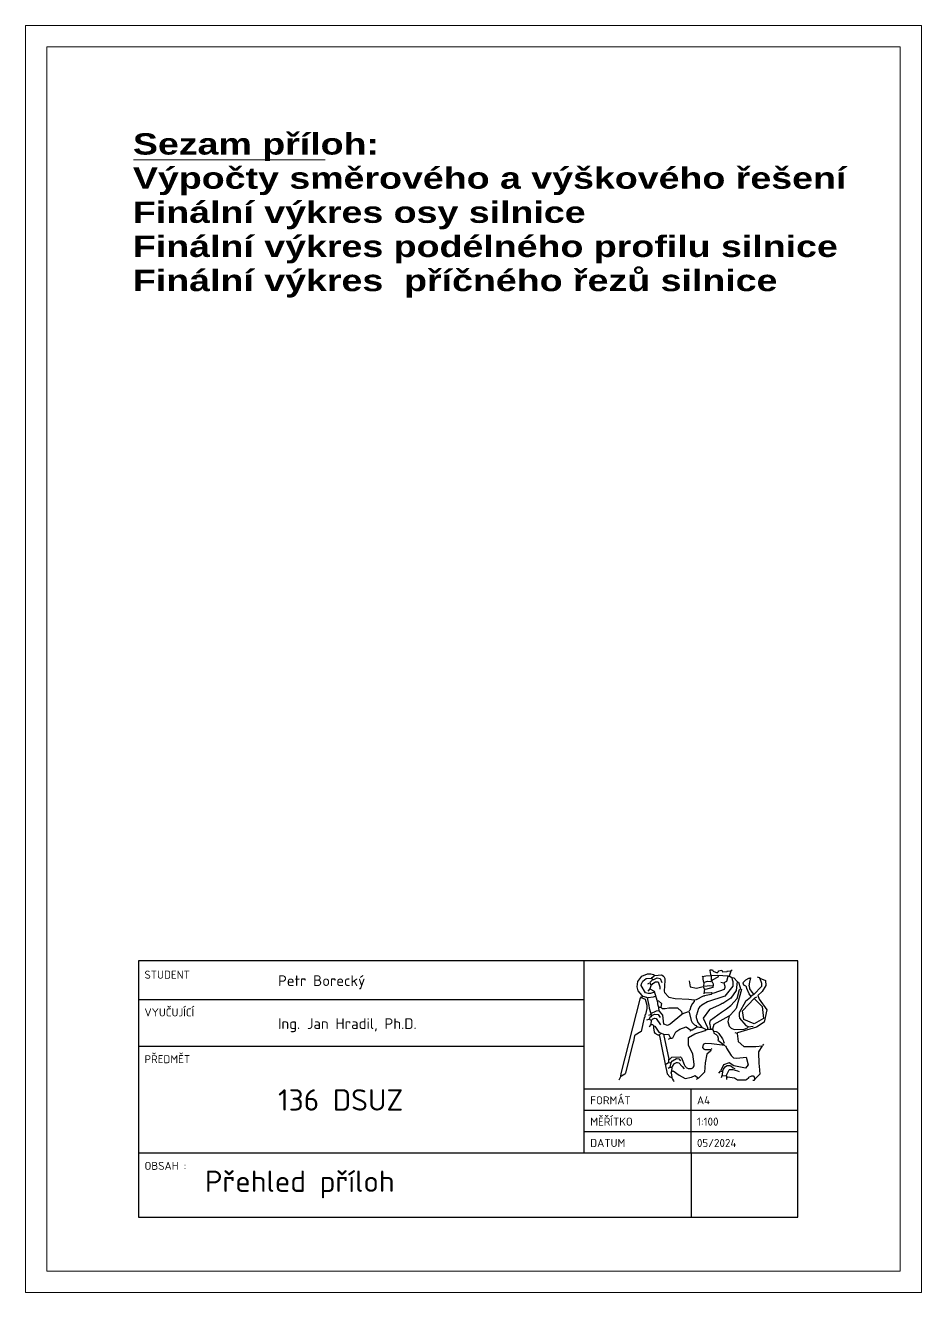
# Model space of a CAD drawing. Header units: metres. Extents: x 713 to 1608, y -312 to 498.
# Drawn here: x 1587.44 to 1608.44, y 262.36 to 292.06 of the extents above; entities that cross this region are included whole.
import ezdxf

# ---------------------------------------------------------------- set-up
doc = ezdxf.new("R2010")
doc.units = ezdxf.units.M
for name, color, linetype, lineweight in [('poznámky černě', 7, 'Continuous', 30), ('stávající terén', 7, 'Continuous', 13), ('Tenká-PLNÁ', 7, 'Continuous', 13), ('Texty', 7, 'Continuous', 13)]:
    doc.layers.add(name, color=color, linetype=linetype, lineweight=lineweight)
doc.styles.add('ISOCPEUR', font='isocpeur.ttf')
doc.styles.add('POPIS', font='', dxfattribs={"height": 3})
doc.styles.get('POPIS').set_extended_font_data('Arial Black')

msp = doc.modelspace()

# ---------------------------------------------------------------- linework, layer by layer
at = {"layer": 'poznámky černě', "linetype": 'Continuous'}
for p, q in [((1605.533, 270.132), (1590.09, 270.132)), ((1590.09, 270.132), (1590.09, 264.132)), ((1600.533, 265.632), (1600.533, 270.132)), ((1605.533, 264.132), (1605.533, 270.132)), ((1603.509, 269.786), (1603.509, 269.675)), ((1602.02, 269.599), (1602.056, 269.609)), ((1603.332, 269.619), (1603.327, 269.538)), ((1603.732, 269.634), (1603.792, 269.619)), ((1590.09, 269.228), (1599.884, 269.228)), ((1599.884, 269.228), (1600.533, 269.228)), ((1602.046, 268.865), (1602.086, 268.876)), ((1602.284, 269.048), (1602.324, 269.048)), ((1602.825, 268.896), (1602.977, 268.951)), ((1601.995, 268.749), (1602.051, 268.769)), ((1602.319, 268.425), (1602.289, 268.395)), ((1604.056, 268.456), (1604.111, 268.441)), ((1590.09, 268.132), (1599.884, 268.132)), ((1599.884, 268.132), (1600.533, 268.132)), ((1603.524, 268.076), (1603.504, 268.066)), ((1604.729, 268.183), (1604.709, 268.152)), ((1602.562, 267.505), (1602.552, 267.5)), ((1603.726, 267.555), (1603.676, 267.505)), ((1600.533, 267.132), (1605.533, 267.132)), ((1603.033, 265.632), (1603.033, 267.132)), ((1600.533, 266.632), (1605.533, 266.632)), ((1600.533, 266.132), (1605.533, 266.132)), ((1590.09, 265.632), (1599.884, 265.632)), ((1599.884, 265.632), (1600.533, 265.632)), ((1600.533, 265.632), (1605.533, 265.632)), ((1603.033, 265.632), (1603.033, 264.132)), ((1590.09, 264.132), (1599.884, 264.132)), ((1599.884, 264.132), (1605.533, 264.132))]:
    msp.add_line(p, q, dxfattribs=at)
for points in [[(1601.904, 269.311), (1601.889, 269.321), (1601.793, 269.432), (1601.777, 269.498), (1601.772, 269.528), (1601.788, 269.655), (1601.878, 269.773), (1602.01, 269.827), (1602.015, 269.832), (1602.091, 269.832), (1602.157, 269.817), (1602.177, 269.796), (1602.162, 269.771), (1602.106, 269.731), (1602.117, 269.72), (1602.122, 269.71), (1602.122, 269.7), (1602.127, 269.695), (1602.162, 269.7), (1602.243, 269.736), (1602.309, 269.725), (1602.349, 269.629)], [(1602.177, 269.402), (1602.086, 269.371), (1602.031, 269.371), (1601.97, 269.387), (1601.869, 269.559), (1601.874, 269.599), (1601.879, 269.614), (1601.904, 269.66), (1601.98, 269.72), (1602.101, 269.731)], [(1602.127, 269.69), (1602.066, 269.629), (1602.086, 269.584), (1602.096, 269.574), (1602.066, 269.483), (1602.02, 269.427)], [(1602.182, 269.791), (1602.339, 269.806), (1602.355, 269.801), (1602.385, 269.776), (1602.4, 269.766), (1602.42, 269.725), (1602.42, 269.675), (1602.405, 269.427), (1602.41, 269.392), (1602.512, 269.283), (1602.663, 269.25), (1602.982, 269.24), (1603.109, 269.225), (1603.109, 269.184), (1603.068, 269.139), (1603.028, 269.063), (1603.003, 268.982), (1602.992, 268.962), (1602.982, 268.951), (1602.987, 268.931), (1603.038, 268.734), (1603.063, 268.688), (1603.114, 268.638), (1603.149, 268.618), (1603.17, 268.592), (1603.159, 268.572), (1603.063, 268.511), (1603.038, 268.511), (1603.028, 268.506), (1603.023, 268.501), (1603.013, 268.481)], [(1603.899, 269.771), (1603.863, 269.655), (1603.802, 269.619), (1603.823, 269.543), (1603.823, 269.508), (1603.813, 269.467), (1603.564, 269.376), (1603.529, 269.366), (1603.514, 269.351), (1603.504, 269.346), (1603.352, 269.316), (1603.342, 269.311), (1603.337, 269.306), (1603.316, 269.306), (1603.154, 269.225), (1603.119, 269.215)], [(1603.99, 269.736), (1603.995, 269.695), (1604.01, 269.655), (1604.015, 269.538), (1603.828, 269.306), (1603.423, 269.174), (1603.286, 269.098), (1603.235, 269.048), (1603.21, 269.017), (1603.159, 268.86), (1603.154, 268.855), (1603.154, 268.81), (1603.195, 268.688), (1603.281, 268.592), (1603.281, 268.582), (1603.392, 268.527), (1603.413, 268.527), (1603.423, 268.532), (1603.499, 268.532), (1603.524, 268.532), (1603.539, 268.527), (1603.559, 268.486), (1603.57, 268.441), (1603.62, 268.41), (1603.651, 268.375), (1603.666, 268.324), (1603.666, 268.284), (1603.661, 268.279), (1603.757, 268.203), (1603.828, 268.152), (1603.514, 268.188), (1603.362, 268.198), (1603.316, 268.172), (1603.301, 268.102), (1603.327, 268.076), (1603.357, 268.061), (1603.499, 268.061), (1603.494, 268.031), (1603.489, 268.021), (1603.402, 267.945), (1603.367, 267.748), (1603.349, 267.526), (1603.21, 267.383), (1603.154, 267.353)], [(1603.291, 269.781), (1603.306, 269.771), (1603.311, 269.761), (1603.311, 269.705), (1603.327, 269.629), (1603.423, 269.66), (1603.499, 269.655), (1603.504, 269.655), (1603.514, 269.66)], [(1603.306, 269.771), (1603.377, 269.781), (1603.494, 269.791)], [(1603.671, 269.791), (1603.666, 269.766), (1603.661, 269.756), (1603.529, 269.68), (1603.519, 269.66), (1603.554, 269.594), (1603.554, 269.574), (1603.544, 269.508), (1603.372, 269.467), (1603.347, 269.473), (1603.337, 269.361)], [(1603.468, 269.918), (1603.473, 269.908), (1603.489, 269.817), (1603.494, 269.811), (1603.494, 269.791), (1603.661, 269.801), (1603.894, 269.781), (1603.919, 269.776)], [(1603.473, 269.918), (1603.489, 269.923), (1603.539, 269.923), (1603.554, 269.892), (1603.645, 269.857), (1603.676, 269.887), (1603.681, 269.903), (1603.752, 269.913), (1603.772, 269.877), (1603.878, 269.887), (1603.888, 269.903), (1603.964, 269.897), (1603.929, 269.776), (1603.954, 269.766), (1603.99, 269.741), (1604.04, 269.736), (1604.121, 269.645), (1604.131, 269.639), (1604.142, 269.639), (1604.187, 269.508), (1604.192, 269.483), (1604.218, 269.467), (1604.091, 269.022), (1604.066, 268.992), (1604.061, 268.982), (1604.061, 268.977), (1603.924, 268.835), (1603.899, 268.714), (1603.924, 268.607), (1603.975, 268.557), (1604.045, 268.527), (1604.278, 268.537), (1604.354, 268.562), (1604.364, 268.572), (1604.369, 268.587), (1604.491, 268.607)], [(1603.969, 269.903), (1603.985, 269.913), (1603.995, 269.913)], [(1604.643, 269.731), (1604.779, 269.675), (1604.79, 269.559), (1604.698, 269.417), (1604.597, 269.321), (1604.633, 269.235), (1604.809, 268.986), (1604.749, 268.699), (1604.567, 268.577), (1604.121, 268.446), (1604.111, 268.435), (1604.137, 268.243), (1604.268, 268.127), (1604.552, 268.127), (1604.704, 268.147), (1604.617, 268), (1604.623, 267.712), (1604.628, 267.682), (1604.633, 267.667), (1604.643, 267.479), (1604.526, 267.363), (1604.506, 267.333), (1604.481, 267.328)], [(1604.587, 269.761), (1604.628, 269.741), (1604.648, 269.72), (1604.683, 269.614), (1604.683, 269.533), (1604.506, 269.346), (1604.445, 269.306), (1604.435, 269.295), (1604.43, 269.28), (1604.309, 269.184), (1604.162, 268.916), (1604.162, 268.845), (1604.172, 268.79), (1604.319, 268.623), (1604.369, 268.597)], [(1604.435, 269.306), (1604.395, 269.361), (1604.339, 269.488), (1604.334, 269.523), (1604.319, 269.538), (1604.268, 269.564), (1604.258, 269.609), (1604.263, 269.634), (1604.319, 269.69), (1604.39, 269.731), (1604.41, 269.731), (1604.415, 269.736), (1604.43, 269.736), (1604.4, 269.634), (1604.39, 269.553), (1604.395, 269.548), (1604.405, 269.483), (1604.455, 269.402), (1604.501, 269.351)], [(1602.071, 269.483), (1602.172, 269.427), (1602.233, 269.215), (1602.243, 269.204), (1602.274, 269.199), (1602.339, 269.139), (1602.329, 269.048), (1602.355, 269.017), (1602.425, 269.017), (1602.511, 269.032), (1602.714, 269.032), (1602.81, 268.946), (1602.82, 268.911), (1602.82, 268.886), (1602.815, 268.876), (1602.547, 268.648), (1602.486, 268.618), (1602.395, 268.653), (1602.385, 268.719), (1602.37, 268.865), (1602.294, 268.957), (1602.279, 268.967)], [(1602.096, 269.574), (1602.112, 269.584), (1602.122, 269.584), (1602.137, 269.604), (1602.203, 269.645), (1602.263, 269.645), (1602.304, 269.523), (1602.304, 269.473)], [(1602.992, 269.665), (1603.012, 269.526), (1603.165, 269.498), (1603.321, 269.533), (1603.342, 269.478)], [(1604.111, 269.65), (1604.091, 269.442), (1603.966, 269.258), (1603.777, 269.139), (1603.767, 269.139), (1603.737, 269.123), (1603.696, 269.098), (1603.463, 268.992), (1603.319, 268.793), (1603.418, 268.572), (1603.423, 268.542)], [(1603.337, 269.543), (1603.413, 269.553), (1603.468, 269.559), (1603.549, 269.553)], [(1603.352, 269.387), (1603.514, 269.397), (1603.529, 269.381)], [(1603.499, 268.537), (1603.489, 268.587), (1603.483, 268.648), (1603.478, 268.653), (1603.478, 268.688), (1603.483, 268.709), (1603.489, 268.744), (1603.747, 268.936), (1603.863, 269.007), (1603.964, 269.088), (1604.116, 269.25), (1604.172, 269.462), (1604.177, 269.473), (1604.192, 269.483)], [(1601.853, 269.295), (1601.853, 269.285), (1601.96, 269.235), (1602, 269.098), (1602, 269.017), (1601.965, 268.881), (1601.96, 268.871), (1601.955, 268.865), (1601.95, 268.815), (1601.944, 268.805), (1601.939, 268.8), (1601.869, 268.481), (1601.727, 268.395), (1601.717, 268.385), (1601.712, 268.375), (1601.686, 268.248), (1601.681, 268.238), (1601.676, 268.233), (1601.671, 268.188), (1601.666, 268.178), (1601.661, 268.172), (1601.499, 267.5), (1601.494, 267.49), (1601.484, 267.479), (1601.408, 267.429), (1601.383, 267.414), (1601.342, 267.338)], [(1601.388, 267.424), (1601.393, 267.495), (1601.853, 269.265), (1601.863, 269.27)], [(1601.874, 269.27), (1601.904, 269.311), (1601.99, 269.285), (1602.01, 269.27), (1602.01, 269.265), (1602.015, 269.23), (1602.046, 269.088), (1602.056, 269.027), (1602.106, 268.85), (1602.091, 268.825), (1602.071, 268.81), (1602.056, 268.769), (1602.096, 268.744), (1602.091, 268.643), (1602.132, 268.643), (1602.152, 268.623), (1602.152, 268.562), (1602.167, 268.461), (1602.187, 268.441), (1602.258, 268.4), (1602.268, 268.4), (1602.279, 268.395), (1602.294, 268.38), (1602.349, 268.097), (1602.43, 267.717), (1602.461, 267.722), (1602.511, 267.763), (1602.517, 267.828), (1602.537, 267.834), (1602.582, 267.874), (1602.785, 267.889), (1602.81, 267.859), (1602.871, 267.707), (1602.891, 267.677), (1602.911, 267.651), (1602.922, 267.636), (1602.967, 267.611), (1602.997, 267.611), (1603.043, 267.611), (1603.073, 267.626), (1603.084, 267.636), (1603.104, 267.677), (1603.109, 267.712), (1603.079, 267.945), (1602.977, 268.162), (1602.977, 268.339), (1603.119, 268.425), (1603.362, 268.501), (1603.372, 268.506), (1603.387, 268.527)], [(1602.02, 269.275), (1602.157, 269.29), (1602.198, 269.306)], [(1602.243, 269.199), (1602.258, 269.083), (1602.279, 269.048), (1602.274, 269.043), (1602.274, 269.022), (1602.279, 268.977)], [(1604.511, 269.25), (1604.704, 269.063), (1604.729, 268.785), (1604.509, 268.658), (1604.273, 268.759), (1604.238, 268.962), (1604.511, 269.25)], [(1604.516, 269.25), (1604.526, 269.27), (1604.577, 269.29)], [(1602.091, 268.901), (1602.223, 268.962), (1602.268, 268.972)], [(1602.106, 268.744), (1602.142, 268.774), (1602.182, 268.79), (1602.218, 268.785), (1602.319, 268.638)], [(1602.112, 268.855), (1602.177, 268.886), (1602.266, 268.878), (1602.309, 268.805)], [(1603.919, 268.835), (1603.57, 268.643), (1603.539, 268.532)], [(1602.061, 268.592), (1602.091, 268.643)], [(1602.157, 268.613), (1602.187, 268.607), (1602.279, 268.466), (1602.39, 268.415), (1602.511, 267.834)], [(1602.552, 268.324), (1602.582, 268.324), (1602.608, 268.334), (1602.653, 268.425), (1602.679, 268.471), (1602.699, 268.491), (1602.77, 268.537), (1602.922, 268.587), (1603.028, 268.511)], [(1603.175, 268.592), (1603.2, 268.592), (1603.235, 268.577), (1603.286, 268.572)], [(1603.57, 268.491), (1603.62, 268.481), (1603.651, 268.461), (1603.686, 268.435), (1603.772, 268.309), (1603.787, 268.279), (1603.797, 268.248), (1603.807, 268.208)], [(1602.4, 268.41), (1602.506, 268.415), (1602.552, 268.324), (1602.496, 268.294)], [(1603.833, 268.147), (1603.848, 268.137), (1603.868, 268.092), (1603.975, 267.914), (1604.03, 267.859), (1604.106, 267.854), (1604.324, 267.874), (1604.374, 267.697), (1604.309, 267.621), (1604.035, 267.677), (1603.929, 267.748), (1603.794, 267.7), (1603.732, 267.565), (1603.737, 267.55), (1603.772, 267.55), (1603.767, 267.464), (1603.737, 267.393)], [(1602.43, 267.712), (1602.471, 267.484), (1602.537, 267.419), (1602.547, 267.414), (1602.577, 267.404)], [(1602.496, 267.621), (1602.537, 267.646)], [(1602.511, 267.753), (1602.557, 267.742), (1602.537, 267.646), (1602.582, 267.641), (1602.582, 267.626), (1602.582, 267.616), (1602.567, 267.525), (1602.567, 267.505), (1602.577, 267.469), (1602.582, 267.393), (1602.603, 267.363), (1602.623, 267.323), (1602.628, 267.307)], [(1602.557, 267.742), (1602.603, 267.788), (1602.694, 267.849), (1602.749, 267.839), (1602.785, 267.788)], [(1602.582, 267.641), (1602.603, 267.662), (1602.638, 267.722), (1602.648, 267.732), (1602.694, 267.753), (1602.719, 267.753), (1602.744, 267.748), (1602.825, 267.656), (1602.871, 267.601)], [(1603.777, 267.555), (1603.797, 267.596), (1603.833, 267.651), (1603.843, 267.662), (1603.878, 267.682), (1603.899, 267.682), (1603.944, 267.682), (1603.969, 267.672), (1604.02, 267.631), (1604.056, 267.616)], [(1602.582, 267.545), (1602.618, 267.555), (1602.754, 267.454), (1602.899, 267.378), (1603.048, 267.409), (1603.134, 267.45), (1603.19, 267.393), (1603.195, 267.383)], [(1603.772, 267.449), (1603.868, 267.444), (1603.868, 267.353)], [(1603.868, 267.444), (1603.868, 267.454), (1603.924, 267.581), (1603.934, 267.586), (1603.949, 267.591), (1604.01, 267.591), (1604.121, 267.555), (1604.162, 267.545)], [(1603.878, 267.404), (1603.888, 267.414), (1604.05, 267.393), (1604.121, 267.343), (1604.314, 267.343), (1604.334, 267.353), (1604.385, 267.404), (1604.385, 267.409), (1604.461, 267.444), (1604.466, 267.439), (1604.486, 267.439), (1604.506, 267.429), (1604.526, 267.363)]]:
    msp.add_lwpolyline(points, dxfattribs=at)
at = {"layer": 'stávající terén', "linetype": 'Continuous'}
for points in [[(1587.437, 262.359), (1608.437, 262.359), (1608.437, 292.059), (1587.437, 292.059)], [(1587.937, 262.859), (1607.937, 262.859), (1607.937, 291.559), (1587.937, 291.559)]]:
    msp.add_lwpolyline(points, close=True, dxfattribs=at)
at = {"layer": 'Tenká-PLNÁ'}
msp.add_lwpolyline([(1589.968, 288.909), (1594.459, 288.909)], dxfattribs=at)

# ---------------------------------------------------------------- texts
at = {"layer": 'poznámky černě', "linetype": 'Continuous', "style": 'ISOCPEUR'}
for s, p in [('STUDENT', (1590.228, 269.717)), ('VYUČUJÍCÍ', (1590.228, 268.833)), ('PŘEDMĚT', (1590.228, 267.737)), ('FORMÁT', (1600.672, 266.773)), ('A4', (1603.172, 266.773)), ('MĚŘÍTKO', (1600.672, 266.273)), ('1:100', (1603.172, 266.273)), ('DATUM', (1600.672, 265.773)), ('05/2024', (1603.172, 265.773)), ('OBSAH :', (1590.228, 265.237))]:
    msp.add_text(s, height=0.1875, dxfattribs=at).set_placement(p)
at = {"layer": 'poznámky černě', "attachment_point": 1, "style": 'ISOCPEUR'}
for s, width, heights, insert, char_height in [('Petr Borecký', 461.64353, [0], (1593.357, 269.796), 0.25), ('Ing. Jan Hradil, Ph.D.', 461.64353, [0], (1593.357, 268.789), 0.25), ('136 DSUZ', 316.51905, [0], (1593.357, 267.125), 0.5), ('Přehled příloh', 316.51905, [0.679], (1591.644, 265.22), 0.5)]:
    msp.add_mtext_dynamic_manual_height_columns(s, width=width, gutter_width=0.1, heights=heights, dxfattribs=dict(at, insert=insert, char_height=char_height))
at = {"layer": 'Texty', "style": 'POPIS', "width": 1.1}
for s, p in [('Sezam příloh:', (1589.957, 289.03)), ('Výpočty směrového a výškového řešení', (1589.957, 288.23)), ('Finální výkres osy silnice', (1589.957, 287.43)), ('Finální výkres podélného profilu silnice', (1589.957, 286.63)), ('Finální výkres  příčného řezů silnice', (1589.957, 285.83))]:
    msp.add_text(s, height=0.5, dxfattribs=at).set_placement(p)

doc.saveas('drawing.dxf')
